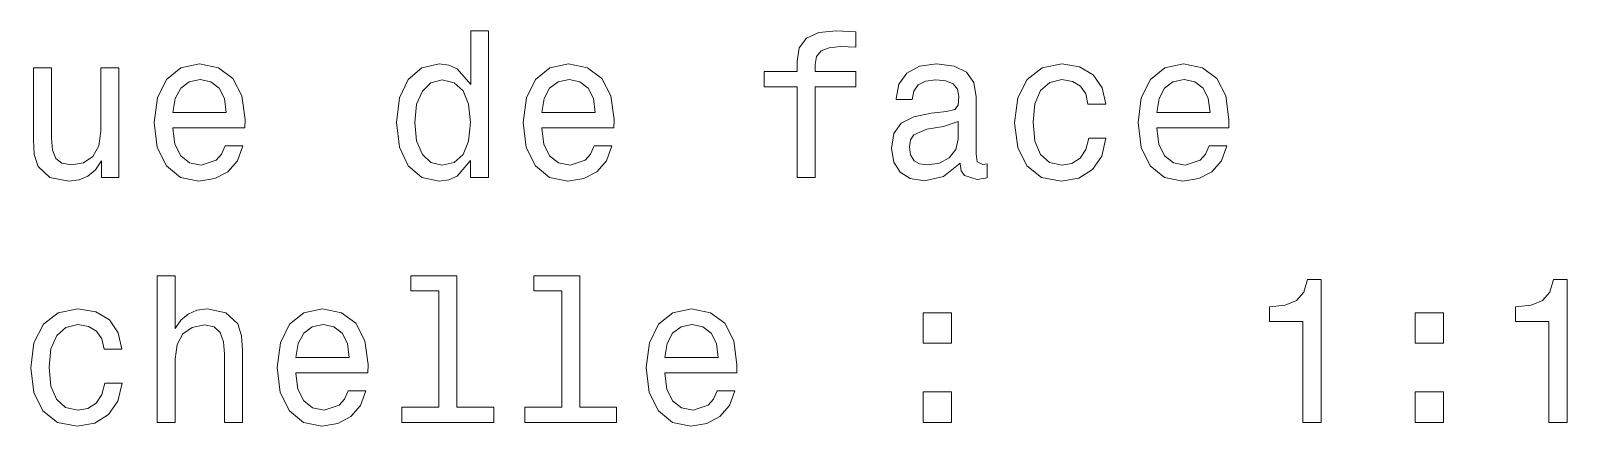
# Model space of a CAD drawing. Extents: x 0 to 297, y 0 to 210.
# Drawn here: x 63.47 to 101.4, y 95.42 to 105.19 of the extents above; entities that cross this region are included whole.
import ezdxf

# ---------------------------------------------------------------- set-up
doc = ezdxf.new("R2010")
doc.units = 0

msp = doc.modelspace()

# ---------------------------------------------------------------- linework, layer by layer
at = {"color": 7, "lineweight": 13}
for points in [[(74.332855, 101.98539), (74.332855, 101.566803), (74.776657, 101.566803), (74.776657, 105.187843), (74.337891, 105.187843), (74.337891, 103.861473), (74, 104.244759), (73.793228, 104.335533), (73.556198, 104.370834), (73.127518, 104.269974), (72.79467, 103.987549), (72.577805, 103.533661), (72.502159, 102.923431), (72.577805, 102.313202), (72.79467, 101.854263), (73.127518, 101.566803), (73.556198, 101.470985), (73.793228, 101.506287), (74.005043, 101.597061)], [(82.39193, 103.806), (82.39193, 101.566803), (82.835739, 101.566803), (82.835739, 103.806), (83.844376, 103.806), (83.844376, 104.184235), (82.835739, 104.184235), (82.835739, 104.350662), (82.871033, 104.552391), (82.98703, 104.68856), (83.183716, 104.769249), (83.466141, 104.799515), (83.844376, 104.779343), (83.844376, 105.162628), (83.365273, 105.187843), (82.931557, 105.142448), (82.62896, 105.006287), (82.447403, 104.769249), (82.39193, 104.431358), (82.39193, 104.184235), (81.579971, 104.184235), (81.579971, 103.806)], [(66.984871, 102.792305), (68.760086, 102.792305), (68.765129, 102.999077), (68.684433, 103.579048), (68.462532, 104.012772), (68.109512, 104.275017), (67.640488, 104.370834), (67.181557, 104.269974), (66.828529, 103.987549), (66.601585, 103.528618), (66.520889, 102.923431), (66.596542, 102.303116), (66.823486, 101.84922), (67.171471, 101.566803), (67.625359, 101.470985), (68.01873, 101.536545), (68.341499, 101.708015), (68.578529, 101.980347), (68.714699, 102.34346), (68.275932, 102.34346), (68.185158, 102.141731), (68.054031, 101.990433), (67.680832, 101.8694), (67.393372, 101.924873), (67.176514, 102.101387), (67.035301, 102.388847), (66.984871, 102.777176)], [(76.092941, 102.792305), (77.868156, 102.792305), (77.873199, 102.999077), (77.792503, 103.579048), (77.570602, 104.012772), (77.217575, 104.275017), (76.748558, 104.370834), (76.289627, 104.269974), (75.9366, 103.987549), (75.709656, 103.528618), (75.62896, 102.923431), (75.704613, 102.303116), (75.931557, 101.84922), (76.279541, 101.566803), (76.733429, 101.470985), (77.126801, 101.536545), (77.44957, 101.708015), (77.6866, 101.980347), (77.822769, 102.34346), (77.384003, 102.34346), (77.293228, 102.141731), (77.162102, 101.990433), (76.788902, 101.8694), (76.501442, 101.924873), (76.284576, 102.101387), (76.143372, 102.388847), (76.092941, 102.777176)], [(86.421471, 101.91983), (86.421471, 101.904701), (86.446686, 101.733231), (86.522331, 101.61219), (86.840057, 101.516373), (87.087173, 101.556717), (87.087173, 101.899658), (86.981262, 101.884529), (86.840057, 101.950089), (86.814842, 102.151817), (86.814842, 103.553833), (86.754318, 103.911903), (86.577805, 104.164063), (86.270172, 104.315361), (85.836456, 104.370834), (85.412827, 104.310318), (85.100143, 104.138847), (84.903458, 103.871559), (84.837891, 103.518532), (84.837891, 103.488274), (85.236313, 103.488274), (85.271614, 103.700089), (85.382561, 103.851387), (85.564117, 103.942162), (85.821327, 103.977463), (86.068443, 103.952248), (86.244957, 103.876602), (86.350861, 103.745476), (86.386169, 103.563919), (86.365997, 103.352104), (86.285301, 103.246201), (86.083572, 103.195763), (85.70533, 103.155418), (85.271614, 103.064644), (84.963974, 102.903259), (84.782417, 102.6511), (84.726944, 102.277901), (84.777374, 101.945045), (84.933716, 101.697929), (85.185875, 101.541588), (85.533859, 101.486115), (86.002884, 101.592018)], [(89.573486, 103.377319), (90.012245, 103.377319), (89.921463, 103.780777), (89.704605, 104.098503), (89.366714, 104.295189), (88.927948, 104.370834), (88.443802, 104.269974), (88.075645, 103.987549), (87.843658, 103.528618), (87.76297, 102.913345), (87.838615, 102.303116), (88.065559, 101.84922), (88.42363, 101.566803), (88.912827, 101.470985), (89.346542, 101.546631), (89.684433, 101.758446), (89.916428, 102.091301), (90.017288, 102.535103), (89.593658, 102.535103), (89.518005, 102.252686), (89.376801, 102.040863), (89.175072, 101.909744), (88.927948, 101.8694), (88.620316, 101.934959), (88.398415, 102.136688), (88.262245, 102.4645), (88.216858, 102.928474), (88.262245, 103.382362), (88.403458, 103.710175), (88.630402, 103.911903), (88.927948, 103.982506), (89.190201, 103.937119), (89.386887, 103.821129), (89.518005, 103.629486)], [(91.273056, 102.792305), (93.048264, 102.792305), (93.053314, 102.999077), (92.972618, 103.579048), (92.750717, 104.012772), (92.39769, 104.275017), (91.928673, 104.370834), (91.469742, 104.269974), (91.116714, 103.987549), (90.889771, 103.528618), (90.809074, 102.923431), (90.88472, 102.303116), (91.111664, 101.84922), (91.459656, 101.566803), (91.913544, 101.470985), (92.306915, 101.536545), (92.629684, 101.708015), (92.866714, 101.980347), (93.002884, 102.34346), (92.564117, 102.34346), (92.473343, 102.141731), (92.342216, 101.990433), (91.969017, 101.8694), (91.681549, 101.924873), (91.464691, 102.101387), (91.323486, 102.388847), (91.273056, 102.777176)], [(65.648415, 104.275017), (65.204605, 104.275017), (65.204605, 102.711617), (65.154175, 102.348503), (65.007919, 102.086258), (64.780975, 101.924873), (64.483429, 101.874443), (64.246399, 101.914787), (64.0951, 102.03582), (64.009361, 102.242592), (63.989193, 102.535103), (63.989193, 104.275017), (63.545387, 104.275017), (63.545387, 102.494759), (63.560516, 102.136688), (63.656338, 101.839134), (63.948845, 101.566803), (64.417862, 101.470985), (64.670029, 101.506287), (64.886887, 101.597061), (65.073486, 101.753403), (65.224785, 101.980347), (65.224785, 101.566803), (65.648415, 101.566803)], [(66.984871, 103.165504), (67.040344, 103.513489), (67.176514, 103.770691), (67.383286, 103.927032), (67.655617, 103.982506), (67.922913, 103.927032), (68.129684, 103.770691), (68.25576, 103.513489), (68.301147, 103.165504)], [(73.631844, 103.97242), (73.924347, 103.901817), (74.146255, 103.705132), (74.277374, 103.377319), (74.327805, 102.923431), (74.277374, 102.4645), (74.146255, 102.136688), (73.924347, 101.934959), (73.631844, 101.8694), (73.354462, 101.934959), (73.142647, 102.136688), (73.001442, 102.469543), (72.956047, 102.923431), (73.001442, 103.372276), (73.142647, 103.700089), (73.354462, 103.901817)], [(76.092941, 103.165504), (76.148415, 103.513489), (76.284576, 103.770691), (76.491348, 103.927032), (76.763687, 103.982506), (77.030975, 103.927032), (77.237747, 103.770691), (77.363831, 103.513489), (77.409218, 103.165504)], [(91.273056, 103.165504), (91.328529, 103.513489), (91.464691, 103.770691), (91.671463, 103.927032), (91.943802, 103.982506), (92.21109, 103.927032), (92.417862, 103.770691), (92.543945, 103.513489), (92.589333, 103.165504)], [(86.371033, 102.514931), (86.310516, 102.252686), (86.149132, 102.050949), (85.907059, 101.91983), (85.609512, 101.874443), (85.417862, 101.899658), (85.2817, 101.980347), (85.195969, 102.121559), (85.170746, 102.318245), (85.190918, 102.494759), (85.271614, 102.620834), (85.594376, 102.762047), (86.002884, 102.822563), (86.371033, 102.943604)], [(66.596542, 95.519974), (67.040344, 95.519974), (67.040344, 97.083374), (67.085732, 97.441444), (67.231987, 97.70369), (67.458931, 97.865074), (67.761528, 97.925591), (68.003601, 97.87516), (68.1549, 97.738991), (68.230545, 97.512047), (68.25576, 97.209457), (68.25576, 95.519974), (68.69957, 95.519974), (68.69957, 97.300232), (68.67939, 97.658302), (68.588615, 97.955856), (68.291061, 98.228188), (67.827087, 98.324005), (67.574928, 98.288704), (67.35807, 98.192886), (67.176514, 98.041588), (67.040344, 97.834816), (67.040344, 99.141014), (66.596542, 99.141014)], [(73.551147, 98.767815), (73.551147, 95.893173), (72.638329, 95.893173), (72.638329, 95.519974), (74.902733, 95.519974), (74.902733, 95.893173), (73.994957, 95.893173), (73.994957, 99.141014), (72.855186, 99.141014), (72.855186, 98.767815)], [(76.587173, 98.767815), (76.587173, 95.893173), (75.674347, 95.893173), (75.674347, 95.519974), (77.938759, 95.519974), (77.938759, 95.893173), (77.030975, 95.893173), (77.030975, 99.141014), (75.891205, 99.141014), (75.891205, 98.767815)], [(94.873917, 95.519974), (95.332848, 95.519974), (95.332848, 99.045189), (94.989914, 99.045189), (94.899132, 98.737556), (94.717575, 98.530777), (94.440201, 98.409744), (94.056915, 98.3694), (94.056915, 98.01133), (94.873917, 98.01133)], [(100.945961, 95.519974), (101.404892, 95.519974), (101.404892, 99.045189), (101.061951, 99.045189), (100.971176, 98.737556), (100.789619, 98.530777), (100.512238, 98.409744), (100.128952, 98.3694), (100.128952, 98.01133), (100.945961, 98.01133)], [(65.285301, 97.33049), (65.72406, 97.33049), (65.633286, 97.733948), (65.416428, 98.051674), (65.078529, 98.24836), (64.639771, 98.324005), (64.155617, 98.223145), (63.78746, 97.94072), (63.555473, 97.481789), (63.474781, 96.866516), (63.55043, 96.256287), (63.777374, 95.802391), (64.135445, 95.519974), (64.624641, 95.424156), (65.058357, 95.499802), (65.396255, 95.711617), (65.628242, 96.044472), (65.729103, 96.488274), (65.305473, 96.488274), (65.229828, 96.205856), (65.088615, 95.994034), (64.886887, 95.862915), (64.639771, 95.822571), (64.33213, 95.88813), (64.110229, 96.089859), (63.97406, 96.417671), (63.928673, 96.881645), (63.97406, 97.335533), (64.115273, 97.663345), (64.342216, 97.865074), (64.639771, 97.935677), (64.902016, 97.890289), (65.098701, 97.7743), (65.229828, 97.582657)], [(70.020889, 96.745476), (71.796112, 96.745476), (71.801147, 96.952248), (71.720459, 97.532219), (71.498558, 97.965942), (71.145531, 98.228188), (70.676514, 98.324005), (70.217575, 98.223145), (69.864548, 97.94072), (69.637604, 97.481789), (69.556915, 96.876602), (69.632561, 96.256287), (69.859512, 95.802391), (70.207489, 95.519974), (70.661385, 95.424156), (71.054756, 95.489716), (71.377518, 95.661186), (71.614548, 95.933517), (71.750717, 96.296631), (71.311958, 96.296631), (71.221176, 96.094902), (71.090057, 95.943604), (70.716858, 95.822571), (70.42939, 95.878044), (70.212532, 96.054558), (70.071327, 96.342018), (70.020889, 96.730347)], [(79.12896, 96.745476), (80.904175, 96.745476), (80.909218, 96.952248), (80.828529, 97.532219), (80.606628, 97.965942), (80.253601, 98.228188), (79.784576, 98.324005), (79.325645, 98.223145), (78.972626, 97.94072), (78.745674, 97.481789), (78.664986, 96.876602), (78.740631, 96.256287), (78.967575, 95.802391), (79.315559, 95.519974), (79.769455, 95.424156), (80.162827, 95.489716), (80.485588, 95.661186), (80.722626, 95.933517), (80.858788, 96.296631), (80.420029, 96.296631), (80.329247, 96.094902), (80.198128, 95.943604), (79.824928, 95.822571), (79.53746, 95.878044), (79.320602, 96.054558), (79.179398, 96.342018), (79.12896, 96.730347)], [(70.020889, 97.118675), (70.07637, 97.46666), (70.212532, 97.723862), (70.419304, 97.880203), (70.691643, 97.935677), (70.958931, 97.880203), (71.165703, 97.723862), (71.291786, 97.46666), (71.337173, 97.118675)], [(79.12896, 97.118675), (79.184433, 97.46666), (79.320602, 97.723862), (79.527374, 97.880203), (79.799713, 97.935677), (80.067001, 97.880203), (80.273773, 97.723862), (80.399857, 97.46666), (80.445244, 97.118675)], [(85.508644, 97.476746), (86.204605, 97.476746), (86.204605, 98.228188), (85.508644, 98.228188)], [(97.652733, 97.476746), (98.348694, 97.476746), (98.348694, 98.228188), (97.652733, 98.228188)], [(85.508644, 95.519974), (86.204605, 95.519974), (86.204605, 96.271416), (85.508644, 96.271416)], [(97.652733, 95.519974), (98.348694, 95.519974), (98.348694, 96.271416), (97.652733, 96.271416)]]:
    msp.add_lwpolyline(points, close=True, dxfattribs=at)

doc.saveas('drawing.dxf')
